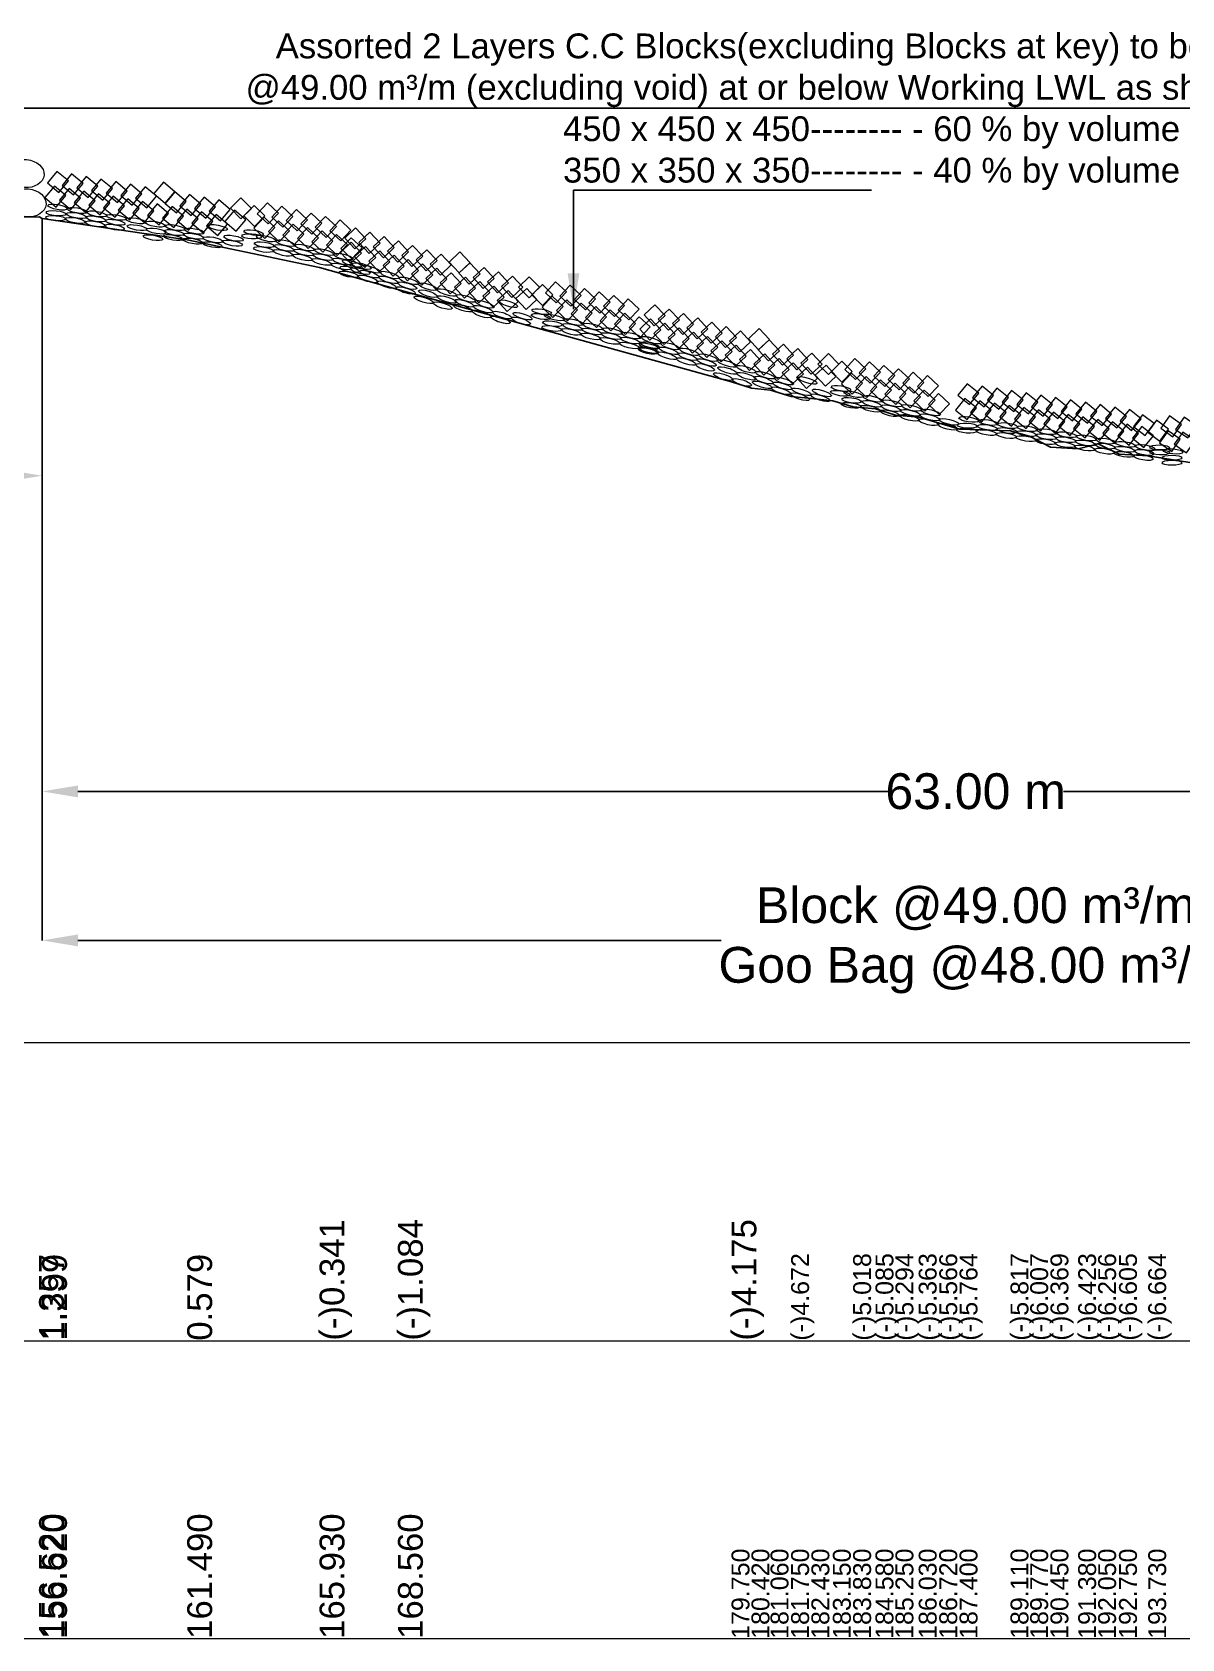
# Model space of a CAD drawing. Header units: inches. Extents: x 89000 to 215021, y -23839 to 0.
# Drawn here: x 165934 to 167091, y -3618 to -2001 of the extents above; entities that cross this region are included whole.
import ezdxf

# ---------------------------------------------------------------- set-up
doc = ezdxf.new("R2010")
doc.units = ezdxf.units.IN
doc.header["$LTSCALE"] = 7
doc.header["$MEASUREMENT"] = 0
doc.header["$PDMODE"] = 3
for name, color, linetype, lineweight in [('Cross section Data Border', 7, 'Continuous', 9), ('Cross Section Labels', 7, 'Continuous', 9), ('Existing_Bed_Level for Xsection', 7, 'Continuous', 25), ('Long Section Labels', 7, 'Continuous', 9)]:
    doc.layers.add(name, color=color, linetype=linetype, lineweight=lineweight)
doc.styles.get("Standard").update_dxf_attribs({"font": 'arial.ttf'})
doc.dimstyles.get("Standard").update_dxf_attribs({"dimtxt": 36, "dimasz": 36, "dimexe": 0.18, "dimexo": 0.0625, "dimgap": 0.09, "dimtad": 0, "dimtih": 1, "dimtoh": 1, "dimdec": 4, "dimzin": 0, "dimdsep": 46, "dimtxsty": 'Standard', "dimcen": 0.09, "dimadec": 0, "dimazin": 0, "dimtfac": 1, "dimtdec": 4, "dimtofl": 0, "dimtmove": 0, "dimatfit": 3, "dimfxl": 1, "dimtolj": 1, "dimtzin": 0, "dimarcsym": 0})

# ---------------------------------------------------------------- blocks, each defined once
blk = doc.blocks.new('*D7')
at = {"layer": 'Cross Section Labels', "color": 0, "lineweight": -2, "transparency": 16777216}
for p, q in [((165943.7, -2188.9), (165943.7, -2765.4)), ((167823, -2508.7), (167823, -2765.4)), ((165979.7, -2765.2), (166795, -2765.2)), ((167787, -2765.2), (166971.7, -2765.2))]:
    blk.add_line(p, q, dxfattribs=at)
at = {"layer": 'Cross Section Labels', "color": 0, "transparency": 16777216}
for points in [[(165979.7, -2759.2), (165979.7, -2771.2), (165943.7, -2765.2)], [(167787, -2759.2), (167787, -2771.2), (167823, -2765.2)]]:
    blk.add_solid(points, dxfattribs=at)
at = {"layer": 'Defpoints', "color": 0, "transparency": 16777216}
for p in [(165943.7, -2188.8), (167823, -2508.7), (167823, -2765.2)]:
    blk.add_point(p, dxfattribs=at)
at = {"layer": 'Cross Section Labels', "color": 0, "transparency": 16777216, "insert": (166883.3, -2765.2), "char_height": 36, "attachment_point": 5}
blk.add_mtext('\\A1;63.00 m', dxfattribs=at)
blk = doc.blocks.new('*D9')
at = {"layer": 'Cross Section Labels', "color": 0, "lineweight": -2, "transparency": 16777216}
for p, q in [((165943.7, -2188.9), (165943.7, -2915.3)), ((167823, -2511.7), (167823, -2915.3)), ((165979.7, -2915.1), (166627.3, -2915.1)), ((167787, -2915.1), (167139.4, -2915.1))]:
    blk.add_line(p, q, dxfattribs=at)
at = {"layer": 'Cross Section Labels', "color": 0, "transparency": 16777216}
for points in [[(165979.7, -2909.1), (165979.7, -2921.1), (165943.7, -2915.1)], [(167787, -2909.1), (167787, -2921.1), (167823, -2915.1)]]:
    blk.add_solid(points, dxfattribs=at)
at = {"layer": 'Defpoints', "color": 0, "transparency": 16777216}
for p in [(165943.7, -2188.8), (167823, -2511.7), (167823, -2915.1)]:
    blk.add_point(p, dxfattribs=at)
at = {"layer": 'Cross Section Labels', "color": 0, "transparency": 16777216, "insert": (166883.3, -2915.1), "char_height": 36, "attachment_point": 5}
blk.add_mtext('\\A1;Block @49.00 m³/m ^JGoo Bag @48.00 m³/m ', dxfattribs=at)
blk = doc.blocks.new('*D10')
at = {"layer": 'Cross Section Labels', "color": 0, "lineweight": -2, "transparency": 16777216}
for p, q in [((162603.4, -2077.9), (162603.4, -2447.8)), ((165943.7, -2188.9), (165943.7, -2447.8)), ((162639.4, -2447.6), (164173, -2447.6)), ((165907.7, -2447.6), (164374.1, -2447.6))]:
    blk.add_line(p, q, dxfattribs=at)
at = {"layer": 'Cross Section Labels', "color": 0, "transparency": 16777216}
for points in [[(162639.4, -2441.6), (162639.4, -2453.6), (162603.4, -2447.6)], [(165907.7, -2441.6), (165907.7, -2453.6), (165943.7, -2447.6)]]:
    blk.add_solid(points, dxfattribs=at)
at = {"layer": 'Defpoints', "color": 0, "transparency": 16777216}
for p in [(162603.4, -2077.8), (165943.7, -2188.8), (165943.7, -2447.6)]:
    blk.add_point(p, dxfattribs=at)
at = {"layer": 'Cross Section Labels', "color": 0, "transparency": 16777216, "insert": (164273.6, -2447.6), "char_height": 36, "attachment_point": 5}
blk.add_mtext('\\A1;112.00 m', dxfattribs=at)

msp = doc.modelspace()

# ---------------------------------------------------------------- linework, layer by layer
at = {"layer": 'Cross section Data Border'}
msp.add_lwpolyline([(160345.10157, -3017.79875), (169299.30157, -3017.79875), (169299.30157, -3617.79875), (160345.10157, -3617.79875)], close=True, dxfattribs=at)
msp.add_lwpolyline([(160345.10157, -3317.79875), (169299.30157, -3317.79875)], dxfattribs=at)
at = {"layer": 'Existing_Bed_Level for Xsection'}
for points in [[(161245.10157, -2077.79875), (169199.30157, -2077.79875)], [(165676.40157, -2187.41875), (165940.70157, -2187.08875), (165943.70157, -2188.82875), (166089.80157, -2210.42875), (166223.00157, -2238.02875), (166301.90157, -2260.31875), (166637.60157, -2353.04875), (166657.70157, -2359.40875), (166676.90157, -2361.53875), (166697.60157, -2367.95875), (166718.00157, -2370.05875), (166739.60157, -2372.09875), (166760.00157, -2378.33875), (166782.50157, -2380.34875), (166802.60157, -2386.61875), (166826.00157, -2388.68875), (166846.70157, -2394.77875), (166867.10157, -2400.71875), (166918.40157, -2402.30875), (166938.20157, -2408.00875), (166958.60157, -2418.86875), (166986.50157, -2420.48875), (167006.60157, -2415.47875), (167027.60157, -2425.94875), (167057.00157, -2427.71875), (167130.50157, -2439.17875)]]:
    msp.add_lwpolyline(points, dxfattribs=at)
at = {"layer": 'Long Section Labels'}
for points in [[(165970.17271, -2150.98537), (165958.65721, -2141.37322), (165949.04507, -2152.88872), (165960.56056, -2162.50087)], [(165984.94995, -2153.56084), (165973.43446, -2143.94869), (165963.82231, -2155.46418), (165975.33781, -2165.07633)], [(165999.7272, -2156.1363), (165988.2117, -2146.52415), (165978.59956, -2158.03965), (165990.11505, -2167.65179)], [(166014.50444, -2158.71176), (166002.98895, -2149.09962), (165993.3768, -2160.61511), (166004.8923, -2170.22726)], [(165967.59724, -2165.76262), (165956.08175, -2156.15047), (165946.4696, -2167.66596), (165957.9851, -2177.27811)], [(165982.37449, -2168.33808), (165970.85899, -2158.72593), (165961.24685, -2170.24143), (165972.76234, -2179.85358)], [(165997.15173, -2170.91354), (165985.63624, -2161.3014), (165976.02409, -2172.81689), (165987.53959, -2182.42904)], [(166011.92898, -2173.48901), (166000.41348, -2163.87686), (165990.80134, -2175.39236), (166002.31683, -2185.0045)], [(166029.28169, -2161.28723), (166017.76619, -2151.67508), (166008.15405, -2163.19058), (166019.66954, -2172.80272)], [(166044.05894, -2163.86269), (166032.54344, -2154.25055), (166022.93129, -2165.76604), (166034.44679, -2175.37819)], [(166058.83618, -2166.43816), (166047.32069, -2156.82601), (166037.70854, -2168.34151), (166049.22403, -2177.95365)], [(166077.30802, -2161.89526), (166065.79253, -2152.28311), (166056.18038, -2163.79861), (166067.69587, -2173.41076)], [(166088.60671, -2171.77599), (166077.14959, -2162.09434), (166067.46794, -2173.55146), (166078.92506, -2183.23311)], [(166103.3681, -2174.44082), (166091.91098, -2164.75917), (166082.22933, -2176.21629), (166093.68646, -2185.89794)], [(166026.70623, -2176.06447), (166015.19073, -2166.45233), (166005.57858, -2177.96782), (166017.09408, -2187.57997)], [(166041.48347, -2178.63994), (166029.96798, -2169.02779), (166020.35583, -2180.54329), (166031.87132, -2190.15543)], [(166056.26072, -2181.2154), (166044.74522, -2171.60326), (166035.13307, -2183.11875), (166046.64857, -2192.7309)], [(166071.03796, -2183.79087), (166059.52247, -2174.17872), (166049.91032, -2185.69422), (166061.42581, -2195.30636)], [(166085.94188, -2186.53738), (166074.48476, -2176.85573), (166064.80311, -2188.31285), (166076.26023, -2197.9945)], [(166100.70327, -2189.20221), (166089.24615, -2179.52056), (166079.5645, -2190.97768), (166091.02163, -2200.65933)], [(166115.46466, -2191.86704), (166104.00754, -2182.18539), (166094.32589, -2193.64251), (166105.78302, -2203.32416)], [(166118.12949, -2177.10565), (166106.67237, -2167.424), (166096.99072, -2178.88112), (166108.44785, -2188.56277)], [(166132.89089, -2179.77048), (166121.43376, -2170.08883), (166111.75211, -2181.54595), (166123.20924, -2191.2276)], [(166148.68204, -2190.07834), (166137.22492, -2180.39669), (166127.54327, -2191.85381), (166139.00039, -2201.53546)], [(166154.42929, -2178.58817), (166143.83685, -2167.96743), (166133.21611, -2178.55988), (166143.80856, -2189.18061)], [(166167.8855, -2186.16513), (166157.22898, -2175.60868), (166146.67253, -2186.26519), (166157.32905, -2196.82165)], [(166181.49112, -2183.28209), (166170.54848, -2173.02253), (166160.28892, -2183.96518), (166171.23157, -2194.22473)], [(166196.09547, -2186.70455), (166185.15282, -2176.44499), (166174.89326, -2187.38764), (166185.83591, -2197.64719)], [(166210.69981, -2190.12701), (166199.75716, -2179.86745), (166189.4976, -2190.8101), (166200.44025, -2201.06965)], [(166130.22606, -2194.53187), (166118.76893, -2184.85022), (166109.08728, -2196.30734), (166120.54441, -2205.98899)], [(166178.06867, -2197.88643), (166167.12602, -2187.62687), (166156.86646, -2198.56952), (166167.80911, -2208.82908)], [(166192.67301, -2201.30889), (166181.73036, -2191.04933), (166171.4708, -2201.99198), (166182.41345, -2212.25154)], [(166207.27735, -2204.73135), (166196.3347, -2194.47179), (166186.07514, -2205.41444), (166197.01779, -2215.67399)], [(166221.88169, -2208.15381), (166210.93904, -2197.89425), (166200.67948, -2208.8369), (166211.62213, -2219.09645)], [(166225.30415, -2193.54947), (166214.3615, -2183.28991), (166204.10194, -2194.23256), (166215.04459, -2204.49211)], [(166239.90849, -2196.97193), (166228.96584, -2186.71237), (166218.70629, -2197.65502), (166229.64893, -2207.91457)], [(166254.51283, -2200.39439), (166243.57018, -2190.13483), (166233.31063, -2201.07748), (166244.25327, -2211.33703)], [(166269.51541, -2209.23207), (166259.28035, -2198.26651), (166248.31478, -2208.50157), (166258.54984, -2219.46713)], [(166236.48603, -2211.57627), (166225.54338, -2201.31671), (166215.28383, -2212.25936), (166226.22647, -2222.51891)], [(166251.09037, -2214.99873), (166240.14772, -2204.73917), (166229.88817, -2215.68182), (166240.83081, -2225.94137)], [(166265.12789, -2223.57605), (166254.89283, -2212.61049), (166243.92727, -2222.84555), (166254.16233, -2233.81111)], [(166265.69471, -2218.42119), (166254.75206, -2208.16163), (166244.49251, -2219.10428), (166255.43515, -2229.36383)], [(166283.85938, -2213.61959), (166273.62432, -2202.65403), (166262.65876, -2212.88909), (166272.89382, -2223.85465)], [(166298.20336, -2218.0071), (166287.9683, -2207.04154), (166277.00274, -2217.2766), (166287.2378, -2228.24216)], [(166312.54734, -2222.39462), (166302.31228, -2211.42906), (166291.34672, -2221.66412), (166301.58178, -2232.62968)], [(166279.47187, -2227.96357), (166269.23681, -2216.998), (166258.27125, -2227.23307), (166268.50631, -2238.19863)], [(166293.81585, -2232.35108), (166283.58079, -2221.38552), (166272.61523, -2231.62058), (166282.85029, -2242.58614)], [(166308.15983, -2236.7386), (166297.92477, -2225.77303), (166286.9592, -2236.00809), (166297.19427, -2246.97366)], [(166322.50381, -2241.12611), (166312.26874, -2230.16055), (166301.30318, -2240.39561), (166311.53824, -2251.36117)], [(166326.89132, -2226.78213), (166316.65626, -2215.81657), (166305.6907, -2226.05163), (166315.92576, -2237.01719)], [(166341.2353, -2231.16965), (166331.00024, -2220.20408), (166320.03468, -2230.43914), (166330.26974, -2241.40471)], [(166355.57928, -2235.55716), (166345.34422, -2224.5916), (166334.37865, -2234.82666), (166344.61371, -2245.79222)], [(166374.4718, -2233.33924), (166364.23674, -2222.37368), (166353.27118, -2232.60874), (166363.50624, -2243.5743)], [(166336.84778, -2245.51362), (166326.61272, -2234.54806), (166315.64716, -2244.78312), (166325.88222, -2255.74868)], [(166351.19176, -2249.90114), (166340.9567, -2238.93558), (166329.99114, -2249.17064), (166340.2262, -2260.1362)], [(166365.53574, -2254.28865), (166355.30068, -2243.32309), (166344.33512, -2253.55815), (166354.57018, -2264.52371)], [(166384.45844, -2244.54443), (166374.28991, -2233.51714), (166363.26262, -2243.68566), (166373.43115, -2254.71295)], [(166398.77561, -2249.01865), (166388.60708, -2237.99136), (166377.57979, -2248.15989), (166387.74832, -2259.18718)], [(166413.09277, -2253.49288), (166402.92425, -2242.46559), (166391.89696, -2252.63411), (166402.06548, -2263.6614)], [(166379.98421, -2258.8616), (166369.81569, -2247.83431), (166358.7884, -2258.00283), (166368.95692, -2269.03012)], [(166394.30138, -2263.33582), (166384.13286, -2252.30853), (166373.10557, -2262.47706), (166383.27409, -2273.50435)], [(166408.61855, -2267.81005), (166398.45002, -2256.78276), (166387.42273, -2266.95128), (166397.59126, -2277.97857)], [(166422.93572, -2272.28427), (166412.76719, -2261.25698), (166401.7399, -2271.42551), (166411.90843, -2282.4528)], [(166427.40994, -2257.9671), (166417.24142, -2246.93981), (166406.21413, -2257.10834), (166416.38265, -2268.13563)], [(166441.80143, -2270.15306), (166431.63291, -2259.12577), (166420.60562, -2269.2943), (166430.77414, -2280.32159)], [(166444.45207, -2258.04971), (166433.85962, -2247.42898), (166423.23888, -2258.02142), (166433.83133, -2268.64216)], [(166457.90827, -2265.62668), (166447.25175, -2255.07023), (166436.6953, -2265.72674), (166447.35182, -2276.28319)], [(166471.5139, -2262.74364), (166460.57125, -2252.48408), (166450.31169, -2263.42672), (166461.25434, -2273.68628)], [(166486.11824, -2266.1661), (166475.17559, -2255.90654), (166464.91604, -2266.84918), (166475.85868, -2277.10874)], [(166500.72258, -2269.58856), (166489.77993, -2259.329), (166479.52038, -2270.27164), (166490.46302, -2280.5312)], [(166515.32692, -2273.01101), (166504.38427, -2262.75146), (166494.12472, -2273.6941), (166505.06736, -2283.95366)], [(166468.09144, -2277.34798), (166457.14879, -2267.08842), (166446.88923, -2278.03106), (166457.83188, -2288.29062)], [(166482.69578, -2280.77044), (166471.75313, -2270.51088), (166461.49358, -2281.45352), (166472.43622, -2291.71308)], [(166497.30012, -2284.1929), (166486.35747, -2273.93334), (166476.09792, -2284.87598), (166487.04056, -2295.13554)], [(166511.90446, -2287.61536), (166500.96181, -2277.3558), (166490.70226, -2288.29844), (166501.6449, -2298.558)], [(166529.93126, -2276.43347), (166518.98861, -2266.17392), (166508.72906, -2277.11656), (166519.6717, -2287.37612)], [(166544.5356, -2279.85593), (166533.59296, -2269.59638), (166523.3334, -2280.53902), (166534.27604, -2290.79858)], [(166570.78237, -2286.48361), (166560.54731, -2275.51805), (166549.58175, -2285.75311), (166559.81681, -2296.71867)], [(166526.5088, -2291.03782), (166515.56615, -2280.77826), (166505.3066, -2291.7209), (166516.24924, -2301.98046)], [(166541.11314, -2294.46027), (166530.1705, -2284.20072), (166519.91094, -2295.14336), (166530.85358, -2305.40292)], [(166555.71748, -2297.88273), (166544.77484, -2287.62318), (166534.51528, -2298.56582), (166545.45792, -2308.82538)], [(166566.39486, -2300.82759), (166556.1598, -2289.86203), (166545.19424, -2300.09709), (166555.4293, -2311.06265)], [(166580.73884, -2305.2151), (166570.50378, -2294.24954), (166559.53822, -2304.4846), (166569.77328, -2315.45016)], [(166585.12635, -2290.87113), (166574.89129, -2279.90556), (166563.92573, -2290.14062), (166574.16079, -2301.10619)], [(166599.47033, -2295.25864), (166589.23527, -2284.29308), (166578.26971, -2294.52814), (166588.50477, -2305.4937)], [(166613.81431, -2299.64615), (166603.57925, -2288.68059), (166592.61369, -2298.91565), (166602.84875, -2309.88121)], [(166628.15829, -2304.03367), (166617.92323, -2293.06811), (166606.95767, -2303.30317), (166617.19273, -2314.26873)], [(166595.08282, -2309.60262), (166584.84776, -2298.63706), (166573.88219, -2308.87212), (166584.11725, -2319.83768)], [(166609.42679, -2313.99013), (166599.19173, -2303.02457), (166588.22617, -2313.25963), (166598.46123, -2324.22519)], [(166623.77077, -2318.37765), (166613.53571, -2307.41209), (166602.57015, -2317.64715), (166612.80521, -2328.61271)], [(166642.50227, -2308.42118), (166632.26721, -2297.45562), (166621.30164, -2307.69068), (166631.5367, -2318.65624)], [(166656.84624, -2312.8087), (166646.61118, -2301.84314), (166635.64562, -2312.0782), (166645.88068, -2323.04376)], [(166675.73877, -2310.59078), (166665.50371, -2299.62521), (166654.53815, -2309.86027), (166664.77321, -2320.82584)], [(166685.72541, -2321.79597), (166675.55688, -2310.76868), (166664.52959, -2320.9372), (166674.69811, -2331.96449)], [(166638.11475, -2322.76516), (166627.87969, -2311.7996), (166616.91413, -2322.03466), (166627.14919, -2333.00022)], [(166652.45873, -2327.15268), (166642.22367, -2316.18711), (166631.25811, -2326.42217), (166641.49317, -2337.38774)], [(166666.80271, -2331.54019), (166656.56765, -2320.57463), (166645.60209, -2330.80969), (166655.83715, -2341.77525)], [(166681.25118, -2336.11313), (166671.08266, -2325.08584), (166660.05537, -2335.25437), (166670.22389, -2346.28166)], [(166700.04257, -2326.27019), (166689.87405, -2315.2429), (166678.84676, -2325.41142), (166689.01528, -2336.43871)], [(166714.35974, -2330.74442), (166704.19122, -2319.71713), (166693.16393, -2329.88565), (166703.33245, -2340.91294)], [(166728.67691, -2335.21864), (166718.50839, -2324.19135), (166707.4811, -2334.35988), (166717.64962, -2345.38717)], [(166745.71903, -2335.30125), (166735.12659, -2324.68051), (166724.50585, -2335.27296), (166735.0983, -2345.8937)], [(166695.56835, -2340.58736), (166685.39982, -2329.56007), (166674.37253, -2339.72859), (166684.54106, -2350.75588)], [(166709.88552, -2345.06158), (166699.71699, -2334.03429), (166688.6897, -2344.20282), (166698.85823, -2355.23011)], [(166724.20268, -2349.53581), (166714.03416, -2338.50852), (166703.00687, -2348.67704), (166713.17539, -2359.70433)], [(166743.0684, -2347.4046), (166732.89988, -2336.37731), (166721.87259, -2346.54583), (166732.04111, -2357.57312)], [(166759.17524, -2342.87821), (166748.51872, -2332.32176), (166737.96227, -2342.97828), (166748.61879, -2353.53473)], [(166772.78086, -2339.99517), (166761.83822, -2329.73562), (166751.57866, -2340.67826), (166762.52131, -2350.93782)], [(166787.38521, -2343.41763), (166776.44256, -2333.15808), (166766.183, -2344.10072), (166777.12565, -2354.36028)], [(166801.98955, -2346.84009), (166791.0469, -2336.58054), (166780.78734, -2347.52318), (166791.72999, -2357.78274)], [(166816.59389, -2350.26255), (166805.65124, -2340.003), (166795.39168, -2350.94564), (166806.33433, -2361.2052)], [(166831.19823, -2353.68501), (166820.25558, -2343.42545), (166809.99603, -2354.3681), (166820.93867, -2364.62766)], [(166769.35841, -2354.59951), (166758.41576, -2344.33996), (166748.1562, -2355.2826), (166759.09885, -2365.54216)], [(166783.96275, -2358.02197), (166773.0201, -2347.76242), (166762.76054, -2358.70506), (166773.70319, -2368.96462)], [(166798.56709, -2361.44443), (166787.62444, -2351.18488), (166777.36488, -2362.12752), (166788.30753, -2372.38708)], [(166813.17143, -2364.86689), (166802.22878, -2354.60734), (166791.96923, -2365.54998), (166802.91187, -2375.80954)], [(166827.77577, -2368.28935), (166816.83312, -2358.0298), (166806.57357, -2368.97244), (166817.51621, -2379.232)], [(166845.80257, -2357.10747), (166834.85992, -2346.84791), (166824.60037, -2357.79056), (166835.54301, -2368.05012)], [(166886.55812, -2364.41902), (166874.87617, -2355.00987), (166865.46703, -2366.69183), (166877.14898, -2376.10097)], [(166901.37818, -2366.73547), (166889.69622, -2357.32633), (166880.28708, -2369.00828), (166891.96903, -2378.41742)], [(166916.19823, -2369.05192), (166904.51628, -2359.64278), (166895.10714, -2371.32473), (166906.78909, -2380.73388)], [(166842.38011, -2371.71181), (166831.43746, -2361.45226), (166821.17791, -2372.3949), (166832.12055, -2382.65446)], [(166856.98445, -2375.13427), (166846.0418, -2364.87472), (166835.78225, -2375.81736), (166846.72489, -2386.07692)], [(166884.24167, -2379.23907), (166872.55971, -2369.82993), (166863.15057, -2381.51188), (166874.83253, -2390.92103)], [(166899.06172, -2381.55552), (166887.37977, -2372.14638), (166877.97063, -2383.82834), (166889.65258, -2393.23748)], [(166913.88178, -2383.87198), (166902.19982, -2374.46284), (166892.79068, -2386.14479), (166904.47264, -2395.55393)], [(166931.01829, -2371.36837), (166919.33633, -2361.95923), (166909.92719, -2373.64119), (166921.60915, -2383.05033)], [(166945.83834, -2373.68483), (166934.15639, -2364.27569), (166924.74725, -2375.95764), (166936.4292, -2385.36678)], [(166960.6584, -2376.00128), (166948.97644, -2366.59214), (166939.5673, -2378.27409), (166951.24926, -2387.68323)], [(166975.47845, -2378.31773), (166963.7965, -2368.90859), (166954.38736, -2380.59055), (166966.06931, -2389.99969)], [(166990.29851, -2380.63419), (166978.61656, -2371.22504), (166969.20741, -2382.907), (166980.88937, -2392.31614)], [(167005.33784, -2383.13373), (166993.71303, -2373.65408), (166984.23338, -2385.27888), (166995.85819, -2394.75854)], [(167020.14361, -2385.53981), (167008.5188, -2376.06016), (166999.03915, -2387.68497), (167010.66396, -2397.16462)], [(166928.70183, -2386.18843), (166917.01988, -2376.77929), (166907.61074, -2388.46124), (166919.29269, -2397.87038)], [(166943.52189, -2388.50488), (166931.83994, -2379.09574), (166922.43079, -2390.7777), (166934.11275, -2400.18684)], [(166958.34195, -2390.82134), (166946.65999, -2381.41219), (166937.25085, -2393.09415), (166948.9328, -2402.50329)], [(166973.162, -2393.13779), (166961.48005, -2383.72865), (166952.07091, -2395.4106), (166963.75286, -2404.81974)], [(166987.98206, -2395.45424), (166976.3001, -2386.0451), (166966.89096, -2397.72705), (166978.57291, -2407.1362)], [(167002.93176, -2397.9395), (166991.30695, -2388.45984), (166981.8273, -2400.08465), (166993.45211, -2409.56431)], [(167017.73753, -2400.34558), (167006.11272, -2390.86593), (166996.63307, -2402.49073), (167008.25787, -2411.97039)], [(167034.94938, -2387.94589), (167023.32457, -2378.46624), (167013.84492, -2390.09105), (167025.46973, -2399.5707)], [(167049.75515, -2390.35198), (167038.13034, -2380.87232), (167028.65069, -2392.49713), (167040.27549, -2401.97679)], [(167063.06847, -2395.20737), (167051.08145, -2386.19009), (167042.06417, -2398.17712), (167054.0512, -2407.19439)], [(167077.46038, -2400.80672), (167065.41901, -2391.86214), (167056.47443, -2403.9035), (167068.5158, -2412.84808)], [(167090.52205, -2396.02992), (167078.23938, -2387.41969), (167069.62915, -2399.70236), (167081.91182, -2408.31259)], [(167105.46348, -2397.35421), (167093.18081, -2388.74398), (167084.57058, -2401.02665), (167096.85325, -2409.63688)], [(167032.5433, -2402.75166), (167020.91849, -2393.27201), (167011.43883, -2404.89682), (167023.06364, -2414.37647)], [(167047.34906, -2405.15775), (167035.72426, -2395.67809), (167026.2446, -2407.3029), (167037.86941, -2416.78255)], [(167062.15483, -2407.56383), (167050.53002, -2398.08417), (167041.05037, -2409.70898), (167052.67518, -2419.18864)], [(167089.19776, -2410.97135), (167076.91509, -2402.36112), (167068.30486, -2414.64378), (167080.58753, -2423.25401)], [(167104.13919, -2412.29563), (167091.85652, -2403.68541), (167083.24629, -2415.96807), (167095.52896, -2424.5783)]]:
    msp.add_lwpolyline(points, close=True, dxfattribs=at)
for centre, major_axis, ratio in [((165927.01535, -2143.61868), (18.68717, -1.53373), 0.7504), ((165928.96403, -2173.14428), (18.68717, -1.53373), 0.7504), ((165957.71117, -2183.5495), (9.95054, -0.81668), 0.255), ((165959.33909, -2177.31763), (9.83573, -1.71423), 0.255), ((165979.01056, -2180.74609), (9.83573, -1.71423), 0.255), ((165998.68203, -2184.17455), (9.83573, -1.71423), 0.255), ((165957.30391, -2188.51159), (9.95054, -0.81668), 0.255), ((165977.25925, -2190.79462), (9.83573, -1.71423), 0.255), ((165978.13491, -2185.77035), (9.83573, -1.71423), 0.255), ((165996.93072, -2194.22307), (9.83573, -1.71423), 0.255), ((165997.80637, -2189.19881), (9.83573, -1.71423), 0.255), ((166016.60219, -2197.65153), (9.83573, -1.71423), 0.255), ((166017.47784, -2192.62727), (9.83573, -1.71423), 0.255), ((166018.3535, -2187.60301), (9.83573, -1.71423), 0.255), ((166038.02497, -2191.03146), (9.83573, -1.71423), 0.255), ((166039.17541, -2197.98999), (9.83573, -1.71423), 0.255), ((166057.69644, -2194.45992), (9.83573, -1.71423), 0.255), ((166058.84688, -2201.41845), (9.83573, -1.71423), 0.255), ((166077.42502, -2198.0081), (9.82518, -1.77371), 0.255), ((166097.07539, -2201.55553), (9.82518, -1.77371), 0.255), ((166120.42034, -2197.98459), (9.82518, -1.77371), 0.255), ((166055.23209, -2208.10882), (9.83573, -1.71423), 0.255), ((166075.61294, -2208.04585), (9.82518, -1.77371), 0.255), ((166076.51898, -2203.02698), (9.82518, -1.77371), 0.255), ((166095.2633, -2211.59327), (9.82518, -1.77371), 0.255), ((166096.16934, -2206.5744), (9.82518, -1.77371), 0.255), ((166114.91367, -2215.14069), (9.82518, -1.77371), 0.255), ((166115.81971, -2210.12182), (9.82518, -1.77371), 0.255), ((166135.47007, -2213.66924), (9.82518, -1.77371), 0.255), ((166136.37611, -2208.65037), (9.82518, -1.77371), 0.255), ((166154.70868, -2206.72464), (9.97489, -0.42649), 0.255), ((166156.52288, -2203.04704), (9.84507, -1.65977), 0.255), ((166167.17436, -2215.07427), (9.88697, -1.38854), 0.255), ((166169.15858, -2208.94653), (9.72065, -2.27799), 0.255), ((166188.59988, -2213.50251), (9.72065, -2.27799), 0.255), ((166208.04118, -2218.05849), (9.72065, -2.27799), 0.255), ((166166.48192, -2220.00466), (9.88697, -1.38854), 0.255), ((166186.27261, -2223.43346), (9.72065, -2.27799), 0.255), ((166187.43624, -2218.46798), (9.72065, -2.27799), 0.255), ((166205.7139, -2227.98944), (9.72065, -2.27799), 0.255), ((166206.87754, -2223.02396), (9.72065, -2.27799), 0.255), ((166225.1552, -2232.54542), (9.72065, -2.27799), 0.255), ((166226.31884, -2227.57994), (9.72065, -2.27799), 0.255), ((166227.48248, -2222.61446), (9.72065, -2.27799), 0.255), ((166245.76014, -2232.13592), (9.72065, -2.27799), 0.255), ((166246.92377, -2227.17044), (9.72065, -2.27799), 0.255), ((166255.50098, -2234.01818), (9.54735, -2.92033), 0.255), ((166244.5965, -2237.10139), (9.72065, -2.27799), 0.255), ((166252.0938, -2244.87349), (9.77254, -2.04394), 0.255), ((166253.11306, -2240.00017), (9.77254, -2.04394), 0.255), ((166264.0378, -2241.65737), (9.72065, -2.27799), 0.255), ((166265.20144, -2236.6919), (9.72065, -2.27799), 0.255), ((166271.61218, -2249.61275), (9.54735, -2.92033), 0.255), ((166273.10393, -2244.73579), (9.54735, -2.92033), 0.255), ((166274.59569, -2239.85884), (9.54735, -2.92033), 0.255), ((166292.19864, -2250.57645), (9.54735, -2.92033), 0.255), ((166293.69039, -2245.6995), (9.54735, -2.92033), 0.255), ((166290.70688, -2255.4534), (9.54735, -2.92033), 0.255), ((166309.80159, -2261.29406), (9.54735, -2.92033), 0.255), ((166311.29334, -2256.41711), (9.54735, -2.92033), 0.255), ((166312.7851, -2251.54016), (9.54735, -2.92033), 0.255), ((166331.8798, -2257.38082), (9.54735, -2.92033), 0.255), ((166332.15873, -2264.42829), (9.54735, -2.92033), 0.255), ((166350.9745, -2263.22148), (9.54735, -2.92033), 0.255), ((166327.74242, -2270.61893), (9.54735, -2.92033), 0.255), ((166346.83713, -2276.45959), (9.54735, -2.92033), 0.255), ((166351.25343, -2270.26895), (9.54735, -2.92033), 0.255), ((166367.06856, -2278.92369), (9.52951, -2.97804), 0.255), ((166368.5898, -2274.05585), (9.52951, -2.97804), 0.255), ((166370.11104, -2269.18801), (9.52951, -2.97804), 0.255), ((166387.64882, -2280.01194), (9.52951, -2.97804), 0.255), ((166389.17005, -2275.1441), (9.52951, -2.97804), 0.255), ((166412.77762, -2274.49476), (9.52951, -2.97804), 0.255), ((166446.54565, -2282.50858), (9.84507, -1.65977), 0.255), ((166386.12758, -2284.87978), (9.52951, -2.97804), 0.255), ((166405.18659, -2290.83587), (9.52951, -2.97804), 0.255), ((166406.70783, -2285.96803), (9.52951, -2.97804), 0.255), ((166425.76684, -2291.92412), (9.52951, -2.97804), 0.255), ((166427.28808, -2287.05628), (9.52951, -2.97804), 0.255), ((166445.71796, -2287.41807), (9.84507, -1.65977), 0.255), ((166457.19713, -2294.53582), (9.88697, -1.38854), 0.255), ((166459.18135, -2288.40808), (9.72065, -2.27799), 0.255), ((166477.45901, -2297.92953), (9.72065, -2.27799), 0.255), ((166478.62265, -2292.96405), (9.72065, -2.27799), 0.255), ((166498.06395, -2297.52003), (9.72065, -2.27799), 0.255), ((166456.5047, -2299.4662), (9.88697, -1.38854), 0.255), ((166476.29538, -2302.89501), (9.72065, -2.27799), 0.255), ((166495.73668, -2307.45098), (9.72065, -2.27799), 0.255), ((166496.90031, -2302.48551), (9.72065, -2.27799), 0.255), ((166515.17797, -2312.00696), (9.72065, -2.27799), 0.255), ((166516.34161, -2307.04149), (9.72065, -2.27799), 0.255), ((166517.50525, -2302.07601), (9.72065, -2.27799), 0.255), ((166535.78291, -2311.59747), (9.72065, -2.27799), 0.255), ((166536.94655, -2306.63199), (9.72065, -2.27799), 0.255), ((166556.76795, -2311.26972), (9.54735, -2.92033), 0.255), ((166534.61927, -2316.56294), (9.72065, -2.27799), 0.255), ((166553.36076, -2322.12503), (9.77254, -2.04394), 0.255), ((166554.06057, -2321.11892), (9.72065, -2.27799), 0.255), ((166554.38002, -2317.25171), (9.77254, -2.04394), 0.255), ((166555.22421, -2316.15344), (9.72065, -2.27799), 0.255), ((166572.87915, -2326.86428), (9.54735, -2.92033), 0.255), ((166574.3709, -2321.98733), (9.54735, -2.92033), 0.255), ((166575.86266, -2317.11038), (9.54735, -2.92033), 0.255), ((166593.4656, -2327.82799), (9.54735, -2.92033), 0.255), ((166594.95736, -2322.95104), (9.54735, -2.92033), 0.255), ((166614.05206, -2328.7917), (9.54735, -2.92033), 0.255), ((166591.97385, -2332.70494), (9.54735, -2.92033), 0.255), ((166611.06855, -2338.5456), (9.54735, -2.92033), 0.255), ((166612.56031, -2333.66865), (9.54735, -2.92033), 0.255), ((166629.00939, -2347.87047), (9.54735, -2.92033), 0.255), ((166633.14677, -2334.63235), (9.54735, -2.92033), 0.255), ((166633.42569, -2341.67983), (9.54735, -2.92033), 0.255), ((166652.24147, -2340.47301), (9.54735, -2.92033), 0.255), ((166652.5204, -2347.52049), (9.54735, -2.92033), 0.255), ((166671.37801, -2346.43955), (9.52951, -2.97804), 0.255), ((166648.1041, -2353.71113), (9.54735, -2.92033), 0.255), ((166668.33553, -2356.17523), (9.52951, -2.97804), 0.255), ((166669.85677, -2351.30739), (9.52951, -2.97804), 0.255), ((166687.39455, -2362.13132), (9.52951, -2.97804), 0.255), ((166688.91578, -2357.26348), (9.52951, -2.97804), 0.255), ((166690.43702, -2352.39564), (9.52951, -2.97804), 0.255), ((166707.9748, -2363.21957), (9.52951, -2.97804), 0.255), ((166714.04458, -2351.74629), (9.52951, -2.97804), 0.255), ((166728.55505, -2364.30782), (9.52951, -2.97804), 0.255), ((166747.81262, -2359.76012), (9.84507, -1.65977), 0.255), ((166706.45356, -2368.0874), (9.52951, -2.97804), 0.255), ((166727.03381, -2369.17566), (9.52951, -2.97804), 0.255), ((166746.98493, -2364.66961), (9.84507, -1.65977), 0.255), ((166757.77166, -2376.71774), (9.88697, -1.38854), 0.255), ((166758.4641, -2371.78736), (9.88697, -1.38854), 0.255), ((166760.44832, -2365.65961), (9.72065, -2.27799), 0.255), ((166778.72598, -2375.18107), (9.72065, -2.27799), 0.255), ((166779.88962, -2370.21559), (9.72065, -2.27799), 0.255), ((166798.16728, -2379.73705), (9.72065, -2.27799), 0.255), ((166799.33092, -2374.77157), (9.72065, -2.27799), 0.255), ((166818.77222, -2379.32755), (9.72065, -2.27799), 0.255), ((166777.56235, -2380.14654), (9.72065, -2.27799), 0.255), ((166797.00364, -2384.70252), (9.72065, -2.27799), 0.255), ((166816.44494, -2389.2585), (9.72065, -2.27799), 0.255), ((166817.60858, -2384.29302), (9.72065, -2.27799), 0.255), ((166835.88624, -2393.81448), (9.72065, -2.27799), 0.255), ((166837.04988, -2388.849), (9.72065, -2.27799), 0.255), ((166838.21351, -2383.88353), (9.72065, -2.27799), 0.255), ((166856.49118, -2393.40498), (9.72065, -2.27799), 0.255), ((166876.18701, -2390.93684), (9.86423, -1.54183), 0.255), ((166895.91547, -2394.02051), (9.86423, -1.54183), 0.255), ((166855.32754, -2398.37046), (9.72065, -2.27799), 0.255), ((166874.34804, -2402.16471), (9.96331, -0.64241), 0.255), ((166874.66839, -2397.19625), (9.96331, -0.64241), 0.255), ((166894.34028, -2404.09814), (9.86423, -1.54183), 0.255), ((166895.12787, -2399.05932), (9.86423, -1.54183), 0.255), ((166914.06874, -2407.18181), (9.86423, -1.54183), 0.255), ((166914.85633, -2402.14299), (9.86423, -1.54183), 0.255), ((166915.64392, -2397.10417), (9.86423, -1.54183), 0.255), ((166933.79719, -2410.26547), (9.86423, -1.54183), 0.255), ((166934.58479, -2405.22665), (9.86423, -1.54183), 0.255), ((166935.37238, -2400.18783), (9.86423, -1.54183), 0.255), ((166954.31325, -2408.31031), (9.86423, -1.54183), 0.255), ((166955.10084, -2403.27149), (9.86423, -1.54183), 0.255), ((166974.0417, -2411.39397), (9.86423, -1.54183), 0.255), ((166974.8293, -2406.35515), (9.86423, -1.54183), 0.255), ((166994.61695, -2409.55752), (9.85472, -1.60149), 0.255), ((166953.52565, -2413.34913), (9.86423, -1.54183), 0.255), ((166973.25411, -2416.43279), (9.86423, -1.54183), 0.255), ((166992.98082, -2419.62544), (9.85472, -1.60149), 0.255), ((166993.79889, -2414.59148), (9.85472, -1.60149), 0.255), ((167012.69026, -2422.82842), (9.85472, -1.60149), 0.255), ((167013.50832, -2417.79446), (9.85472, -1.60149), 0.255), ((167014.32639, -2412.7605), (9.85472, -1.60149), 0.255), ((167032.39969, -2426.0314), (9.85472, -1.60149), 0.255), ((167033.21776, -2420.99744), (9.85472, -1.60149), 0.255), ((167034.03583, -2415.96348), (9.85472, -1.60149), 0.255), ((167052.9272, -2424.20041), (9.85472, -1.60149), 0.255), ((167053.74527, -2419.16645), (9.85472, -1.60149), 0.255), ((167068.47188, -2424.10211), (9.98082, -0.25185), 0.255), ((167068.59747, -2419.12492), (9.98082, -0.25185), 0.255), ((167081.94006, -2423.17959), (9.94501, -0.88145), 0.255), ((167052.10913, -2429.23437), (9.85472, -1.60149), 0.255), ((167080.84169, -2429.52624), (9.98397, 0.02258), 0.255), ((167080.85295, -2434.505), (9.98397, 0.02258), 0.255)]:
    msp.add_ellipse(centre, major_axis=major_axis, ratio=ratio, dxfattribs=at)

# ---------------------------------------------------------------- texts
at = {"layer": 'Cross Section Labels', "insert": (166778.56219, -2160.2051), "char_height": 25, "attachment_point": 8}
msp.add_mtext(' Assorted 2 Layers C.C Blocks(excluding Blocks at key) to be Placed / dumped^J@49.00 m³/m (excluding void) at or below Working LWL as shown in the drawing.^J450 x 450 x 450-------- - 60 % by volume^J350 x 350 x 350-------- - 40 % by volume', dxfattribs=at)
at = {"layer": 'Long Section Labels', "attachment_point": 1, "rotation": 90}
for s, insert, char_height in [('(-)0.341', (166223.00157, -3317.79875), 25), ('(-)1.084', (166301.90157, -3317.79875), 25), ('(-)4.175', (166637.60157, -3317.79875), 25), ('1.357', (165940.70157, -3317.79875), 25), ('1.299', (165943.70157, -3317.79875), 25), ('0.579', (166089.80157, -3317.79875), 25), ('(-)4.672', (166697.60157, -3317.79875), 18), ('(-)5.018', (166760.00157, -3317.79875), 18), ('(-)5.085', (166782.50157, -3317.79875), 18), ('(-)5.294', (166802.60157, -3317.79875), 18), ('(-)5.363', (166826.00157, -3317.79875), 18), ('(-)5.566', (166846.70157, -3317.79875), 18), ('(-)5.764', (166867.10157, -3317.79875), 18), ('(-)5.817', (166918.40157, -3317.79875), 18), ('(-)6.007', (166938.20157, -3317.79875), 18), ('(-)6.369', (166958.60157, -3317.79875), 18), ('(-)6.423', (166986.50157, -3317.79875), 18), ('(-)6.256', (167006.60157, -3317.79875), 18), ('(-)6.605', (167027.60157, -3317.79875), 18), ('(-)6.664', (167057.00157, -3317.79875), 18), ('156.520', (165940.70157, -3617.79875), 25), ('156.620', (165943.70157, -3617.79875), 25), ('161.490', (166089.80157, -3617.79875), 25), ('165.930', (166223.00157, -3617.79875), 25), ('168.560', (166301.90157, -3617.79875), 25), ('179.750', (166637.60157, -3617.79875), 18), ('180.420', (166657.70157, -3617.79875), 18), ('181.060', (166676.90157, -3617.79875), 18), ('181.750', (166697.60157, -3617.79875), 18), ('182.430', (166718.00157, -3617.79875), 18), ('183.150', (166739.60157, -3617.79875), 18), ('183.830', (166760.00157, -3617.79875), 18), ('184.580', (166782.50157, -3617.79875), 18), ('185.250', (166802.60157, -3617.79875), 18), ('186.030', (166826.00157, -3617.79875), 18), ('186.720', (166846.70157, -3617.79875), 18), ('187.400', (166867.10157, -3617.79875), 18), ('189.110', (166918.40157, -3617.79875), 18), ('189.770', (166938.20157, -3617.79875), 18), ('190.450', (166958.60157, -3617.79875), 18), ('191.380', (166986.50157, -3617.79875), 18), ('192.050', (167006.60157, -3617.79875), 18), ('192.750', (167027.60157, -3617.79875), 18), ('193.730', (167057.00157, -3617.79875), 18)]:
    msp.add_mtext(s, dxfattribs=dict(at, insert=insert, char_height=char_height))

# ---------------------------------------------------------------- dimensions: what is measured, and where the dimension line sits
at = {"layer": 'Cross Section Labels'}
for base, p1, p2, text, picture, middle in [((165943.70157, -2447.64518), (162603.44119, -2077.79875), (165943.70157, -2188.82875), '112.00 m', '*D10', (164273.57138, -2447.64518)), ((167822.99718, -2765.19099), (165943.70157, -2188.82875), (167822.99718, -2508.65592), '63.00 m', '*D7', (166883.34937, -2765.19099)), ((167822.99718, -2915.12546), (165943.70157, -2188.82875), (167822.99718, -2511.67443), 'Block @49.00 m³/m ^JGoo Bag @48.00 m³/m ', '*D9', (166883.34937, -2915.12546))]:
    dim = msp.add_linear_dim(base=base, p1=p1, p2=p2, text=text, dimstyle='Standard', dxfattribs=at)
    dim.commit()
    dim.dimension.update_dxf_attribs({"geometry": picture, "text_midpoint": middle})

# ---------------------------------------------------------------- leaders
at = {"layer": 'Cross Section Labels', "annotation_type": 0, "has_hookline": 1, "hookline_direction": 0}
for points, text_width in [([(164378.19303, -2143.47802), (164378.98218, -2001.56731), (164678.89218, -2001.56731)], 1434.07231), ([(166478.56219, -2279.9493), (166478.56219, -2160.2051), (166778.47219, -2160.2051)], 1255.38881)]:
    msp.add_leader(points, dimstyle='Standard', override={"dimasz": 36}, dxfattribs=dict(at, text_width=text_width))

doc.saveas('drawing.dxf')
